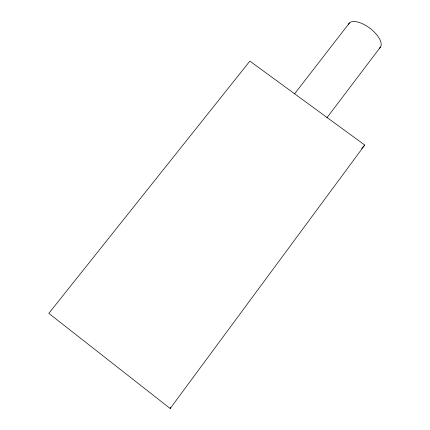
<?xml version="1.0" encoding="UTF-8"?>
<svg xmlns="http://www.w3.org/2000/svg" width="430" height="430" viewBox="0 0 430 430"><rect width="100%" height="100%" fill="white"/><g stroke="black" fill="none" stroke-linecap="round" stroke-linejoin="round"><path stroke-width="0.64" d="M170.178 408.5L364.764 145.055L249.873 61.119L48.81 313.368L170.178 408.5L170.737 407.307M326.832 117.879L380.507 47.015M294.658 93.751L349.542 22.838M361.646 148.479L364.764 145.055M348.311 24.913A19.683 8.815 37.4 0 1 369.649 28.063A19.683 8.815 37.4 0 1 379.389 48.181"/></g></svg>
